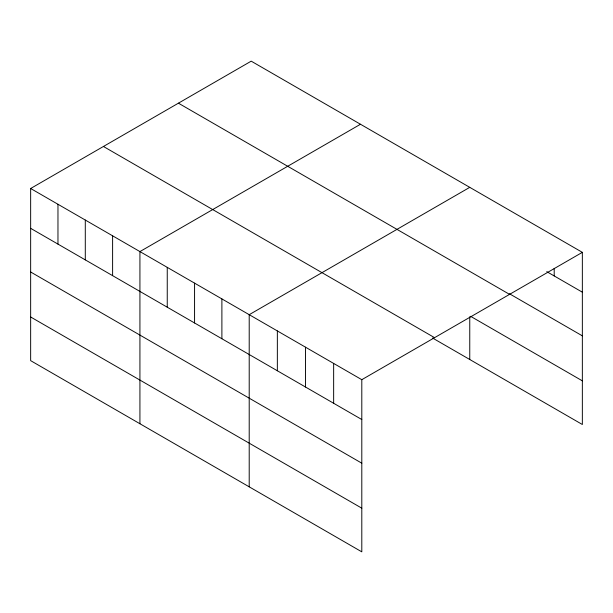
<?xml version="1.0" encoding="UTF-8"?>
<svg xmlns="http://www.w3.org/2000/svg" width="613" height="613" viewBox="0 0 613 613"><rect width="100%" height="100%" fill="white"/><g stroke="black" fill="none" stroke-linecap="round" stroke-linejoin="round"><path stroke-width="0.92" d="M30.65 188.498L361.8 379.685L361.8 551.838L30.65 360.651L30.65 188.498L251.2 61.162L582.35 252.349L582.35 424.502L432.502 337.993M360.482 124.255L139.925 251.591L139.925 423.744M469.757 187.348L249.207 314.684L249.207 486.837M361.8 379.685L582.35 252.349M546.75 271.636L582.35 292.186M509.495 293.788L582.35 335.847M178.421 103.183L509.564 294.37M470.585 316.316L582.35 380.842M103.436 146.476L434.579 337.663M30.65 228.335L361.8 419.522M30.65 271.996L361.8 463.183M30.65 316.99L361.8 508.177M554.206 268.348L554.206 275.934M469.757 316.783L469.757 359.502M333.648 363.432L333.648 403.27M305.504 347.18L305.504 387.018M277.352 330.928L277.352 370.765M221.891 298.906L221.891 338.744M194.566 283.137L194.566 322.974M167.249 267.36L167.249 307.197M112.608 235.813L112.608 275.651M85.291 220.044L85.291 259.881M57.967 204.267L57.967 244.104"/></g></svg>
